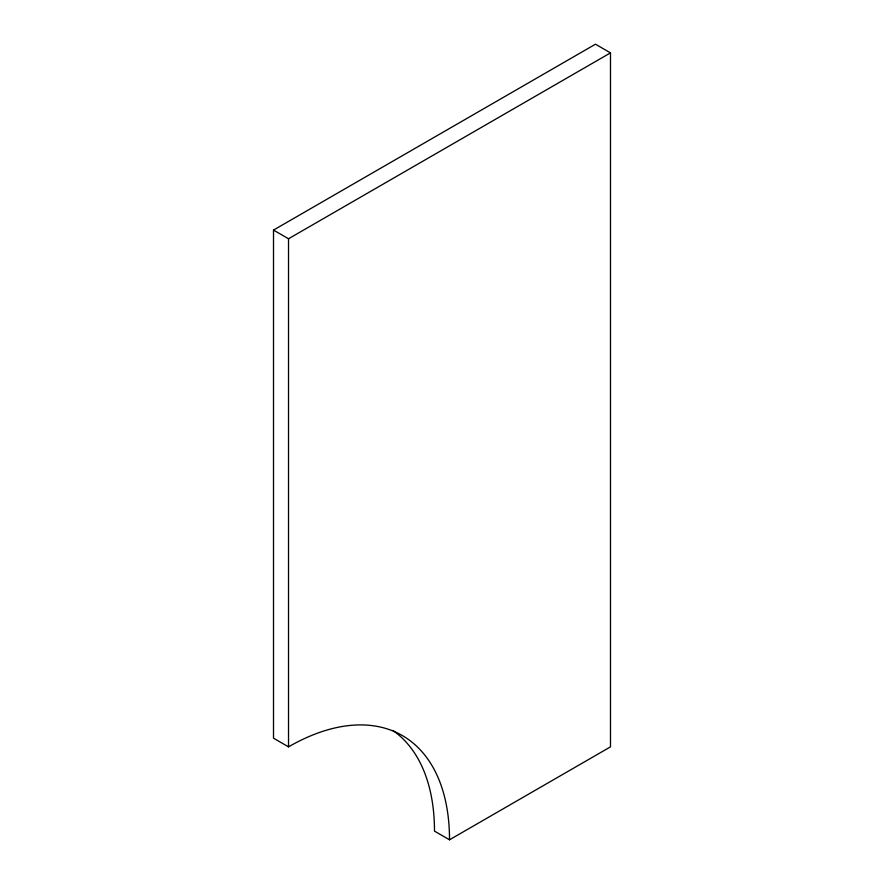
<?xml version="1.0" encoding="UTF-8"?>
<svg xmlns="http://www.w3.org/2000/svg" width="884" height="884" viewBox="0 0 884 884"><rect width="100%" height="100%" fill="white"/><g stroke="black" fill="none" stroke-linecap="round" stroke-linejoin="round"><path stroke-width="1.33" d="M449.514 839.8A227.663 131.44 -60 0 0 288.527 746.858L273.51 738.184L273.51 230.083L595.473 44.2L610.49 52.874L610.49 746.858L449.514 839.8L434.486 831.126A227.663 131.44 -60 0 0 392.916 730.46M273.51 230.083L288.527 238.757L610.49 52.874M288.527 238.757L288.527 746.858"/></g></svg>
